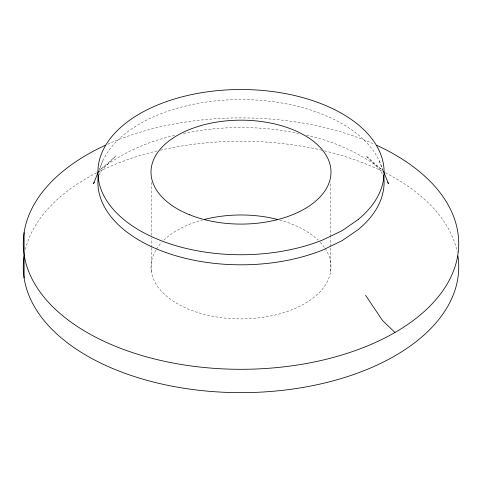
<?xml version="1.0" encoding="UTF-8"?>
<svg xmlns="http://www.w3.org/2000/svg" width="482" height="482" viewBox="0 0 482 482"><rect width="100%" height="100%" fill="white"/><g stroke="black" fill="none" stroke-linecap="round" stroke-linejoin="round"><path stroke-width="0.36" stroke-dasharray="2.41 1.81" d="M151.342 271.468L151.348 248.116M151.348 247.387L151.348 238.331M151.348 235.349L151.348 181.895M330.646 271.474L330.652 247.368M330.652 246.639L330.652 237.584M330.652 236.831L330.652 181.901M98.846 170.514L102.78 160.813M99.051 174.882L102.618 169.23L115.921 155.921L100.202 169.712C122.301 152.661 148.402 141.214 175.581 135.177M183.522 133.508C221.214 125.513 260.786 125.513 298.478 133.508M306.419 135.177C333.598 141.214 359.699 152.661 381.798 169.712L366.079 155.921L379.382 169.23L382.949 174.882M379.22 160.813L383.154 170.514M25.389 249.459A217.731 125.706 0 0 1 96.683 172.821M99.358 171.478A217.731 125.706 0 0 1 157.481 150.854M160.361 150.179A217.731 125.706 0 0 1 321.639 150.179M324.519 150.854A217.731 125.706 0 0 1 382.642 171.478M385.317 172.821A217.731 125.706 0 0 1 457.261 252.363M325.175 248.561A89.995 51.96 0 0 1 242.121 318.897A89.995 51.96 0 0 1 156.054 249.778M156.427 249.17A89.995 51.96 0 0 1 161.783 242.283M163.856 240.175A89.995 51.96 0 0 1 202.253 220.039M279.735 220.045A89.995 51.96 0 0 1 318.132 240.181M320.211 242.289A89.995 51.96 0 0 1 324.766 247.959M107.594 144.257A217.731 125.706 0 0 1 374.406 144.257M98.822 172.851A143.1 82.615 0 0 1 241 99.581A143.1 82.615 0 0 1 383.178 172.851"/><path stroke-width="0.72" d="M98.569 171.206L93.514 183.672L94.303 182.413M394.957 332.49L382.545 320.548L365.597 295.315M387.697 182.413L388.486 183.672L383.431 171.206M24.1 232.643L24.1 277.903M457.9 255.99A217.731 125.706 0 0 1 241 392.649A217.731 125.706 0 0 1 24.1 255.99M204.32 219.491A89.995 51.96 0 0 1 277.674 219.491M376.496 145.203A217.731 125.706 0 0 1 400.681 329.055A217.731 125.706 0 0 1 81.319 329.055A217.731 125.706 0 0 1 105.504 145.203M383.552 174.996A143.1 82.615 0 0 1 358.216 229.589L342.184 240.62L323.079 249.875A143.1 82.615 0 0 1 169.453 253.749A143.1 82.615 0 0 1 98.449 174.996M358.216 219.521L342.184 230.637L323.079 239.807A143.1 82.615 0 0 1 100.859 188.836A143.1 82.615 0 0 1 269.938 91.219A143.1 82.615 0 0 1 358.216 219.521M189.384 214.695A89.995 51.96 0 0 0 330.652 176.665A89.995 51.96 0 0 0 202.964 125.037A89.995 51.96 0 0 0 189.384 214.695"/></g></svg>
